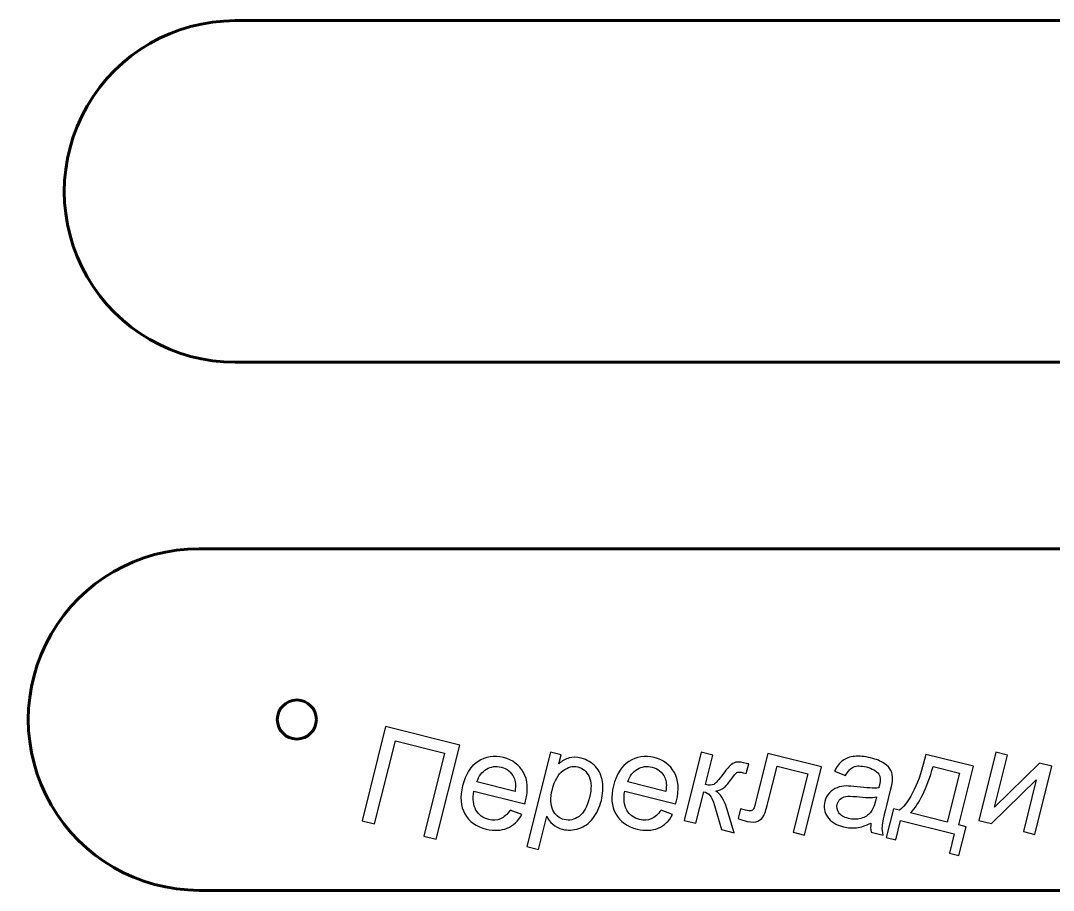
# Model space of a CAD drawing. Header units: centimetres. Extents: x 259 to 610, y 357 to 1252.
# Drawn here: x 277.58 to 298.74, y 814.17 to 831.99 of the extents above; entities that cross this region are included whole.
import ezdxf

# ---------------------------------------------------------------- set-up
doc = ezdxf.new("R2010")
doc.units = ezdxf.units.CM
doc.header["$MEASUREMENT"] = 0
doc.layers.add('layer 1', color=7, linetype='Continuous')

msp = doc.modelspace()

# ---------------------------------------------------------------- linework, layer by layer
at = {"layer": 'layer 1', "color": 5, "lineweight": 60}
for points, knots in [([(281.9784, 831.98776), (280.72797, 831.98776), (279.57253, 831.32067), (278.94731, 830.23776), (278.94731, 830.23776), (278.3221, 829.15486), (278.3221, 827.82067), (278.94731, 826.73776), (278.94731, 826.73776), (279.57253, 825.65486), (280.72797, 824.98776), (281.9784, 824.98776)], [0, 0, 0, 0, 0.25, 0.25, 0.25, 0.25, 0.5, 0.5, 0.5, 0.5, 1, 1, 1, 1]), ([(281.24116, 821.16905), (279.99073, 821.16905), (278.83528, 820.50195), (278.21007, 819.41905), (278.21007, 819.41905), (277.58486, 818.33614), (277.58486, 817.00195), (278.21007, 815.91905), (278.21007, 815.91905), (278.83528, 814.83614), (279.99073, 814.16905), (281.24116, 814.16905)], [0, 0, 0, 0, 0.25, 0.25, 0.25, 0.25, 0.5, 0.5, 0.5, 0.5, 1, 1, 1, 1]), ([(283.64116, 817.66905), (283.64116, 817.88996), (283.46207, 818.06905), (283.24116, 818.06905), (283.24116, 818.06905), (283.02025, 818.06905), (282.84116, 817.88996), (282.84116, 817.66905), (282.84116, 817.66905), (282.84116, 817.44813), (283.02024, 817.26905), (283.24116, 817.26905), (283.24116, 817.26905), (283.46207, 817.26905), (283.64116, 817.44813), (283.64116, 817.66905)], [0, 0, 0, 0, 0.2, 0.2, 0.2, 0.2, 0.4, 0.4, 0.4, 0.4, 0.6, 0.6, 0.6, 0.6, 1, 1, 1, 1])]:
    msp.add_open_spline(points, degree=3, knots=knots, dxfattribs=at)
for points in [[(391.97839, 831.98776), (391.97839, 831.98776), (281.9784, 831.98776), (281.9784, 831.98776)], [(281.9784, 824.98776), (281.9784, 824.98776), (391.97839, 824.98776), (391.97839, 824.98776)], [(308.24116, 821.16905), (308.24116, 821.16905), (281.24116, 821.16905), (281.24116, 821.16905)], [(281.24116, 814.16905), (281.24116, 814.16905), (308.24116, 814.16905), (308.24116, 814.16905)]]:
    msp.add_open_spline(points, degree=3, dxfattribs=at)
at = {"layer": 'layer 1'}
for points, knots in [([(285.06069, 817.52337), (285.06069, 817.52337), (286.57782, 817.14513), (286.57782, 817.14513), (286.57782, 817.14513), (286.57782, 817.14513), (286.09681, 815.21642), (286.09681, 815.21642), (286.09681, 815.21642), (286.09681, 815.21642), (285.84032, 815.28031), (285.84032, 815.28031), (285.84032, 815.28031), (285.84032, 815.28031), (286.2644, 816.98124), (286.2644, 816.98124), (286.2644, 816.98124), (286.2644, 816.98124), (285.2593, 817.23217), (285.2593, 817.23217), (285.2593, 817.23217), (285.2593, 817.23217), (284.83523, 815.53078), (284.83523, 815.53078), (284.83523, 815.53078), (284.83523, 815.53078), (284.58014, 815.59466), (284.58014, 815.59466), (284.58014, 815.59466), (284.58014, 815.59466), (285.06069, 817.52337), (285.06069, 817.52337)], [0, 0, 0, 0, 0.11111111, 0.11111111, 0.11111111, 0.11111111, 0.22222222, 0.22222222, 0.22222222, 0.22222222, 0.33333333, 0.33333333, 0.33333333, 0.33333333, 0.44444444, 0.44444444, 0.44444444, 0.44444444, 0.55555556, 0.55555556, 0.55555556, 0.55555556, 0.66666667, 0.66666667, 0.66666667, 0.66666667, 0.77777778, 0.77777778, 0.77777778, 0.77777778, 1, 1, 1, 1]), ([(287.61254, 815.81411), (287.61254, 815.81411), (287.84959, 815.7229), (287.84959, 815.7229), (287.84959, 815.7229), (287.77551, 815.58957), (287.67644, 815.49652), (287.55236, 815.44374), (287.55236, 815.44374), (287.42829, 815.3905), (287.28523, 815.38448), (287.12273, 815.42476), (287.12273, 815.42476), (286.91857, 815.47568), (286.77227, 815.57892), (286.68384, 815.73494), (286.68384, 815.73494), (286.59542, 815.8905), (286.57968, 816.08216), (286.63616, 816.30902), (286.63616, 816.30902), (286.69495, 816.5442), (286.80097, 816.71134), (286.95422, 816.81133), (286.95422, 816.81133), (287.10745, 816.91087), (287.2806, 816.93679), (287.47366, 816.88865), (287.47366, 816.88865), (287.6607, 816.84189), (287.79727, 816.74003), (287.88385, 816.58355), (287.88385, 816.58355), (287.97088, 816.42708), (287.98523, 816.23309), (287.92782, 816.00253), (287.92782, 816.00253), (287.92412, 815.98865), (287.91856, 815.96735), (287.91069, 815.93958), (287.91069, 815.93958), (287.91069, 815.93958), (286.86857, 816.19929), (286.86857, 816.19929), (286.86857, 816.19929), (286.8394, 816.04374), (286.85329, 815.9155), (286.91116, 815.81457), (286.91116, 815.81457), (286.96857, 815.71318), (287.05607, 815.64837), (287.17274, 815.6192), (287.17274, 815.6192), (287.2593, 815.59744), (287.3394, 815.60207), (287.41208, 815.63217), (287.41208, 815.63217), (287.48477, 815.66226), (287.55143, 815.72337), (287.61254, 815.81411)], [0, 0, 0, 0, 0.0625, 0.0625, 0.0625, 0.0625, 0.125, 0.125, 0.125, 0.125, 0.1875, 0.1875, 0.1875, 0.1875, 0.25, 0.25, 0.25, 0.25, 0.3125, 0.3125, 0.3125, 0.3125, 0.375, 0.375, 0.375, 0.375, 0.4375, 0.4375, 0.4375, 0.4375, 0.5, 0.5, 0.5, 0.5, 0.5625, 0.5625, 0.5625, 0.5625, 0.625, 0.625, 0.625, 0.625, 0.6875, 0.6875, 0.6875, 0.6875, 0.75, 0.75, 0.75, 0.75, 0.8125, 0.8125, 0.8125, 0.8125, 0.875, 0.875, 0.875, 0.875, 1, 1, 1, 1]), ([(287.95514, 815.06735), (287.95514, 815.06735), (288.43709, 816.99976), (288.43709, 816.99976), (288.43709, 816.99976), (288.43709, 816.99976), (288.65282, 816.94605), (288.65282, 816.94605), (288.65282, 816.94605), (288.65282, 816.94605), (288.60745, 816.76458), (288.60745, 816.76458), (288.60745, 816.76458), (288.67643, 816.8229), (288.74681, 816.86179), (288.81996, 816.88124), (288.81996, 816.88124), (288.89265, 816.90115), (288.97459, 816.89929), (289.06626, 816.87661), (289.06626, 816.87661), (289.18523, 816.84698), (289.28292, 816.79004), (289.35885, 816.70577), (289.35885, 816.70577), (289.43477, 816.62152), (289.482, 816.51782), (289.50051, 816.39467), (289.50051, 816.39467), (289.51903, 816.27106), (289.51162, 816.14281), (289.47875, 816.00948), (289.47875, 816.00948), (289.4431, 815.86643), (289.38524, 815.74421), (289.30515, 815.64235), (289.30515, 815.64235), (289.22551, 815.54096), (289.12921, 815.47151), (289.01625, 815.43495), (289.01625, 815.43495), (288.90329, 815.39837), (288.79264, 815.39374), (288.68477, 815.42059), (288.68477, 815.42059), (288.60607, 815.44004), (288.5394, 815.47476), (288.48477, 815.52337), (288.48477, 815.52337), (288.43061, 815.57244), (288.3894, 815.62754), (288.36162, 815.68819), (288.36162, 815.68819), (288.36162, 815.68819), (288.19218, 815.00809), (288.19218, 815.00809), (288.19218, 815.00809), (288.19218, 815.00809), (287.95514, 815.06735), (287.95514, 815.06735)], [0, 0, 0, 0, 0.0625, 0.0625, 0.0625, 0.0625, 0.125, 0.125, 0.125, 0.125, 0.1875, 0.1875, 0.1875, 0.1875, 0.25, 0.25, 0.25, 0.25, 0.3125, 0.3125, 0.3125, 0.3125, 0.375, 0.375, 0.375, 0.375, 0.4375, 0.4375, 0.4375, 0.4375, 0.5, 0.5, 0.5, 0.5, 0.5625, 0.5625, 0.5625, 0.5625, 0.625, 0.625, 0.625, 0.625, 0.6875, 0.6875, 0.6875, 0.6875, 0.75, 0.75, 0.75, 0.75, 0.8125, 0.8125, 0.8125, 0.8125, 0.875, 0.875, 0.875, 0.875, 1, 1, 1, 1]), ([(290.70236, 815.81411), (290.70236, 815.81411), (290.93941, 815.7229), (290.93941, 815.7229), (290.93941, 815.7229), (290.86533, 815.58957), (290.76626, 815.49652), (290.64218, 815.44374), (290.64218, 815.44374), (290.51811, 815.3905), (290.37505, 815.38448), (290.21255, 815.42476), (290.21255, 815.42476), (290.00839, 815.47568), (289.86209, 815.57892), (289.77366, 815.73494), (289.77366, 815.73494), (289.68524, 815.8905), (289.6695, 816.08216), (289.72598, 816.30902), (289.72598, 816.30902), (289.78477, 816.5442), (289.89079, 816.71134), (290.04404, 816.81133), (290.04404, 816.81133), (290.19727, 816.91087), (290.37042, 816.93679), (290.56348, 816.88865), (290.56348, 816.88865), (290.75052, 816.84189), (290.88709, 816.74003), (290.97367, 816.58355), (290.97367, 816.58355), (291.0607, 816.42708), (291.07505, 816.23309), (291.01764, 816.00253), (291.01764, 816.00253), (291.01394, 815.98865), (291.00838, 815.96735), (291.00051, 815.93958), (291.00051, 815.93958), (291.00051, 815.93958), (289.95839, 816.19929), (289.95839, 816.19929), (289.95839, 816.19929), (289.92922, 816.04374), (289.94311, 815.9155), (290.00098, 815.81457), (290.00098, 815.81457), (290.05839, 815.71318), (290.14589, 815.64837), (290.26256, 815.6192), (290.26256, 815.6192), (290.34912, 815.59744), (290.42922, 815.60207), (290.5019, 815.63217), (290.5019, 815.63217), (290.57459, 815.66226), (290.64125, 815.72337), (290.70236, 815.81411)], [0, 0, 0, 0, 0.0625, 0.0625, 0.0625, 0.0625, 0.125, 0.125, 0.125, 0.125, 0.1875, 0.1875, 0.1875, 0.1875, 0.25, 0.25, 0.25, 0.25, 0.3125, 0.3125, 0.3125, 0.3125, 0.375, 0.375, 0.375, 0.375, 0.4375, 0.4375, 0.4375, 0.4375, 0.5, 0.5, 0.5, 0.5, 0.5625, 0.5625, 0.5625, 0.5625, 0.625, 0.625, 0.625, 0.625, 0.6875, 0.6875, 0.6875, 0.6875, 0.75, 0.75, 0.75, 0.75, 0.8125, 0.8125, 0.8125, 0.8125, 0.875, 0.875, 0.875, 0.875, 1, 1, 1, 1]), ([(291.52552, 817.00022), (291.52552, 817.00022), (291.76256, 816.94143), (291.76256, 816.94143), (291.76256, 816.94143), (291.76256, 816.94143), (291.6121, 816.33726), (291.6121, 816.33726), (291.6121, 816.33726), (291.68709, 816.31827), (291.74357, 816.31966), (291.78107, 816.34096), (291.78107, 816.34096), (291.81857, 816.36272), (291.88432, 816.43586), (291.97784, 816.56041), (291.97784, 816.56041), (292.0519, 816.65948), (292.10746, 816.72291), (292.14543, 816.75069), (292.14543, 816.75069), (292.18293, 816.77846), (292.22228, 816.79375), (292.26302, 816.79699), (292.26302, 816.79699), (292.30376, 816.79976), (292.3658, 816.79096), (292.44913, 816.77013), (292.44913, 816.77013), (292.44913, 816.77013), (292.49681, 816.75809), (292.49681, 816.75809), (292.49681, 816.75809), (292.49681, 816.75809), (292.44774, 816.56225), (292.44774, 816.56225), (292.44774, 816.56225), (292.44774, 816.56225), (292.38246, 816.57985), (292.38246, 816.57985), (292.38246, 816.57985), (292.31996, 816.59559), (292.27783, 816.59605), (292.25561, 816.58217), (292.25561, 816.58217), (292.23246, 816.56735), (292.18987, 816.51689), (292.12829, 816.43078), (292.12829, 816.43078), (292.06997, 816.34837), (292.02136, 816.29374), (291.98246, 816.26596), (291.98246, 816.26596), (291.94404, 816.23818), (291.88987, 816.21781), (291.82042, 816.20439), (291.82042, 816.20439), (291.91533, 816.15161), (291.99172, 816.03217), (292.04959, 815.84512), (292.04959, 815.84512), (292.04959, 815.84512), (292.20098, 815.34791), (292.20098, 815.34791), (292.20098, 815.34791), (292.20098, 815.34791), (291.94033, 815.41272), (291.94033, 815.41272), (291.94033, 815.41272), (291.94033, 815.41272), (291.79589, 815.90855), (291.79589, 815.90855), (291.79589, 815.90855), (291.76579, 816.00856), (291.73478, 816.07707), (291.70284, 816.11411), (291.70284, 816.11411), (291.67135, 816.15115), (291.62876, 816.17661), (291.57505, 816.19004), (291.57505, 816.19004), (291.57505, 816.19004), (291.41394, 815.5442), (291.41394, 815.5442), (291.41394, 815.5442), (291.41394, 815.5442), (291.17737, 815.603), (291.17737, 815.603), (291.17737, 815.603), (291.17737, 815.603), (291.52552, 817.00022), (291.52552, 817.00022)], [0, 0, 0, 0, 0.04166667, 0.04166667, 0.04166667, 0.04166667, 0.08333333, 0.08333333, 0.08333333, 0.08333333, 0.125, 0.125, 0.125, 0.125, 0.16666667, 0.16666667, 0.16666667, 0.16666667, 0.20833333, 0.20833333, 0.20833333, 0.20833333, 0.25, 0.25, 0.25, 0.25, 0.29166667, 0.29166667, 0.29166667, 0.29166667, 0.33333333, 0.33333333, 0.33333333, 0.33333333, 0.375, 0.375, 0.375, 0.375, 0.41666667, 0.41666667, 0.41666667, 0.41666667, 0.45833333, 0.45833333, 0.45833333, 0.45833333, 0.5, 0.5, 0.5, 0.5, 0.54166667, 0.54166667, 0.54166667, 0.54166667, 0.58333333, 0.58333333, 0.58333333, 0.58333333, 0.625, 0.625, 0.625, 0.625, 0.66666667, 0.66666667, 0.66666667, 0.66666667, 0.70833333, 0.70833333, 0.70833333, 0.70833333, 0.75, 0.75, 0.75, 0.75, 0.79166667, 0.79166667, 0.79166667, 0.79166667, 0.83333333, 0.83333333, 0.83333333, 0.83333333, 0.875, 0.875, 0.875, 0.875, 0.91666667, 0.91666667, 0.91666667, 0.91666667, 1, 1, 1, 1]), ([(292.88894, 816.97106), (292.88894, 816.97106), (293.98894, 816.69698), (293.98894, 816.69698), (293.98894, 816.69698), (293.98894, 816.69698), (293.64034, 815.29975), (293.64034, 815.29975), (293.64034, 815.29975), (293.64034, 815.29975), (293.40516, 815.35809), (293.40516, 815.35809), (293.40516, 815.35809), (293.40516, 815.35809), (293.70468, 816.55948), (293.70468, 816.55948), (293.70468, 816.55948), (293.70468, 816.55948), (293.07691, 816.71596), (293.07691, 816.71596), (293.07691, 816.71596), (293.07691, 816.71596), (292.9033, 816.02013), (292.9033, 816.02013), (292.9033, 816.02013), (292.86302, 815.85763), (292.83107, 815.75207), (292.80746, 815.703), (292.80746, 815.703), (292.78432, 815.65392), (292.74404, 815.61596), (292.68709, 815.58911), (292.68709, 815.58911), (292.63015, 815.56226), (292.557, 815.55995), (292.46719, 815.58216), (292.46719, 815.58216), (292.4121, 815.59605), (292.34913, 815.6155), (292.27922, 815.6405), (292.27922, 815.6405), (292.27922, 815.6405), (292.3283, 815.83772), (292.3283, 815.83772), (292.3283, 815.83772), (292.3283, 815.83772), (292.43246, 815.8118), (292.43246, 815.8118), (292.43246, 815.8118), (292.48154, 815.79976), (292.51765, 815.79605), (292.54126, 815.80069), (292.54126, 815.80069), (292.56487, 815.80577), (292.58293, 815.81828), (292.59543, 815.83818), (292.59543, 815.83818), (292.60793, 815.85856), (292.62922, 815.92892), (292.65932, 816.05022), (292.65932, 816.05022), (292.65932, 816.05022), (292.88894, 816.97106), (292.88894, 816.97106)], [0, 0, 0, 0, 0.05882353, 0.05882353, 0.05882353, 0.05882353, 0.11764706, 0.11764706, 0.11764706, 0.11764706, 0.17647059, 0.17647059, 0.17647059, 0.17647059, 0.23529412, 0.23529412, 0.23529412, 0.23529412, 0.29411765, 0.29411765, 0.29411765, 0.29411765, 0.35294118, 0.35294118, 0.35294118, 0.35294118, 0.41176471, 0.41176471, 0.41176471, 0.41176471, 0.47058824, 0.47058824, 0.47058824, 0.47058824, 0.52941176, 0.52941176, 0.52941176, 0.52941176, 0.58823529, 0.58823529, 0.58823529, 0.58823529, 0.64705882, 0.64705882, 0.64705882, 0.64705882, 0.70588235, 0.70588235, 0.70588235, 0.70588235, 0.76470588, 0.76470588, 0.76470588, 0.76470588, 0.82352941, 0.82352941, 0.82352941, 0.82352941, 0.88235294, 0.88235294, 0.88235294, 0.88235294, 1, 1, 1, 1]), ([(295.00052, 815.5479), (294.89404, 815.49512), (294.79682, 815.46365), (294.70793, 815.453), (294.70793, 815.453), (294.61904, 815.44235), (294.52829, 815.44883), (294.43524, 815.47198), (294.43524, 815.47198), (294.28154, 815.51041), (294.1732, 815.57708), (294.10932, 815.67291), (294.10932, 815.67291), (294.04542, 815.76828), (294.02829, 815.8743), (294.05746, 815.99096), (294.05746, 815.99096), (294.0746, 816.05948), (294.10561, 816.11827), (294.15098, 816.16689), (294.15098, 816.16689), (294.19588, 816.2155), (294.2482, 816.25114), (294.307, 816.27244), (294.307, 816.27244), (294.36579, 816.29421), (294.42922, 816.30577), (294.49681, 816.30763), (294.49681, 816.30763), (294.54635, 816.30855), (294.6195, 816.30253), (294.71626, 816.29096), (294.71626, 816.29096), (294.91301, 816.26596), (295.06071, 816.25809), (295.15885, 816.26689), (295.15885, 816.26689), (295.16765, 816.2993), (295.1732, 816.31966), (295.17552, 816.32846), (295.17552, 816.32846), (295.19959, 816.42522), (295.19404, 816.49883), (295.15931, 816.54929), (295.15931, 816.54929), (295.11209, 816.61781), (295.02875, 816.66689), (294.90978, 816.69651), (294.90978, 816.69651), (294.7982, 816.72429), (294.71117, 816.72569), (294.6482, 816.69976), (294.6482, 816.69976), (294.5857, 816.67383), (294.52922, 816.61457), (294.47876, 816.52198), (294.47876, 816.52198), (294.47876, 816.52198), (294.25514, 816.61087), (294.25514, 816.61087), (294.25514, 816.61087), (294.30098, 816.70485), (294.35561, 816.77661), (294.41904, 816.82522), (294.41904, 816.82522), (294.48246, 816.87429), (294.56394, 816.90393), (294.66348, 816.91411), (294.66348, 816.91411), (294.76256, 816.92429), (294.87274, 816.91411), (294.99265, 816.88401), (294.99265, 816.88401), (295.11209, 816.85439), (295.20561, 816.81643), (295.27274, 816.76967), (295.27274, 816.76967), (295.34033, 816.72291), (295.38663, 816.67383), (295.41116, 816.62291), (295.41116, 816.62291), (295.4357, 816.57152), (295.44681, 816.5118), (295.4445, 816.44328), (295.4445, 816.44328), (295.44218, 816.40069), (295.42829, 816.32707), (295.40191, 816.22198), (295.40191, 816.22198), (295.40191, 816.22198), (295.3232, 815.90624), (295.3232, 815.90624), (295.3232, 815.90624), (295.26811, 815.68586), (295.23848, 815.5456), (295.23432, 815.48448), (295.23432, 815.48448), (295.22969, 815.42383), (295.23571, 815.36273), (295.25237, 815.30207), (295.25237, 815.30207), (295.25237, 815.30207), (295.00469, 815.36365), (295.00469, 815.36365), (295.00469, 815.36365), (294.99265, 815.41874), (294.99126, 815.48031), (295.00052, 815.5479)], [0, 0, 0, 0, 0.03571429, 0.03571429, 0.03571429, 0.03571429, 0.07142857, 0.07142857, 0.07142857, 0.07142857, 0.10714286, 0.10714286, 0.10714286, 0.10714286, 0.14285714, 0.14285714, 0.14285714, 0.14285714, 0.17857143, 0.17857143, 0.17857143, 0.17857143, 0.21428571, 0.21428571, 0.21428571, 0.21428571, 0.25, 0.25, 0.25, 0.25, 0.28571429, 0.28571429, 0.28571429, 0.28571429, 0.32142857, 0.32142857, 0.32142857, 0.32142857, 0.35714286, 0.35714286, 0.35714286, 0.35714286, 0.39285714, 0.39285714, 0.39285714, 0.39285714, 0.42857143, 0.42857143, 0.42857143, 0.42857143, 0.46428571, 0.46428571, 0.46428571, 0.46428571, 0.5, 0.5, 0.5, 0.5, 0.53571429, 0.53571429, 0.53571429, 0.53571429, 0.57142857, 0.57142857, 0.57142857, 0.57142857, 0.60714286, 0.60714286, 0.60714286, 0.60714286, 0.64285714, 0.64285714, 0.64285714, 0.64285714, 0.67857143, 0.67857143, 0.67857143, 0.67857143, 0.71428571, 0.71428571, 0.71428571, 0.71428571, 0.75, 0.75, 0.75, 0.75, 0.78571429, 0.78571429, 0.78571429, 0.78571429, 0.82142857, 0.82142857, 0.82142857, 0.82142857, 0.85714286, 0.85714286, 0.85714286, 0.85714286, 0.89285714, 0.89285714, 0.89285714, 0.89285714, 0.92857143, 0.92857143, 0.92857143, 0.92857143, 1, 1, 1, 1]), ([(296.12599, 816.95347), (296.12599, 816.95347), (297.0996, 816.71041), (297.0996, 816.71041), (297.0996, 816.71041), (297.0996, 816.71041), (296.7996, 815.50809), (296.7996, 815.50809), (296.7996, 815.50809), (296.7996, 815.50809), (296.95098, 815.47059), (296.95098, 815.47059), (296.95098, 815.47059), (296.95098, 815.47059), (296.80377, 814.87985), (296.80377, 814.87985), (296.80377, 814.87985), (296.80377, 814.87985), (296.60885, 814.92799), (296.60885, 814.92799), (296.60885, 814.92799), (296.60885, 814.92799), (296.70746, 815.32429), (296.70746, 815.32429), (296.70746, 815.32429), (296.70746, 815.32429), (295.60793, 815.59837), (295.60793, 815.59837), (295.60793, 815.59837), (295.60793, 815.59837), (295.50886, 815.20253), (295.50886, 815.20253), (295.50886, 815.20253), (295.50886, 815.20253), (295.31441, 815.25115), (295.31441, 815.25115), (295.31441, 815.25115), (295.31441, 815.25115), (295.46163, 815.84189), (295.46163, 815.84189), (295.46163, 815.84189), (295.46163, 815.84189), (295.58663, 815.8104), (295.58663, 815.8104), (295.58663, 815.8104), (295.80978, 815.99513), (295.98941, 816.37615), (296.12599, 816.95347)], [0, 0, 0, 0, 0.07692308, 0.07692308, 0.07692308, 0.07692308, 0.15384615, 0.15384615, 0.15384615, 0.15384615, 0.23076923, 0.23076923, 0.23076923, 0.23076923, 0.30769231, 0.30769231, 0.30769231, 0.30769231, 0.38461538, 0.38461538, 0.38461538, 0.38461538, 0.46153846, 0.46153846, 0.46153846, 0.46153846, 0.53846154, 0.53846154, 0.53846154, 0.53846154, 0.61538462, 0.61538462, 0.61538462, 0.61538462, 0.69230769, 0.69230769, 0.69230769, 0.69230769, 0.76923077, 0.76923077, 0.76923077, 0.76923077, 0.84615385, 0.84615385, 0.84615385, 0.84615385, 1, 1, 1, 1]), ([(297.55978, 816.99976), (297.55978, 816.99976), (297.79682, 816.94096), (297.79682, 816.94096), (297.79682, 816.94096), (297.79682, 816.94096), (297.53108, 815.87522), (297.53108, 815.87522), (297.53108, 815.87522), (297.53108, 815.87522), (298.4533, 816.77707), (298.4533, 816.77707), (298.4533, 816.77707), (298.4533, 816.77707), (298.70839, 816.71365), (298.70839, 816.71365), (298.70839, 816.71365), (298.70839, 816.71365), (298.36024, 815.31643), (298.36024, 815.31643), (298.36024, 815.31643), (298.36024, 815.31643), (298.1232, 815.37522), (298.1232, 815.37522), (298.1232, 815.37522), (298.1232, 815.37522), (298.38709, 816.43448), (298.38709, 816.43448), (298.38709, 816.43448), (298.38709, 816.43448), (297.46672, 815.5391), (297.46672, 815.5391), (297.46672, 815.5391), (297.46672, 815.5391), (297.21163, 815.60253), (297.21163, 815.60253), (297.21163, 815.60253), (297.21163, 815.60253), (297.55978, 816.99976), (297.55978, 816.99976)], [0, 0, 0, 0, 0.09090909, 0.09090909, 0.09090909, 0.09090909, 0.18181818, 0.18181818, 0.18181818, 0.18181818, 0.27272727, 0.27272727, 0.27272727, 0.27272727, 0.36363636, 0.36363636, 0.36363636, 0.36363636, 0.45454545, 0.45454545, 0.45454545, 0.45454545, 0.54545455, 0.54545455, 0.54545455, 0.54545455, 0.63636364, 0.63636364, 0.63636364, 0.63636364, 0.72727273, 0.72727273, 0.72727273, 0.72727273, 0.81818182, 0.81818182, 0.81818182, 0.81818182, 1, 1, 1, 1]), ([(286.9306, 816.39096), (286.9306, 816.39096), (287.71069, 816.19651), (287.71069, 816.19651), (287.71069, 816.19651), (287.72921, 816.31643), (287.72134, 816.41226), (287.68709, 816.48309), (287.68709, 816.48309), (287.63431, 816.59328), (287.54819, 816.66319), (287.42783, 816.69328), (287.42783, 816.69328), (287.31903, 816.72013), (287.21857, 816.7067), (287.12643, 816.65207), (287.12643, 816.65207), (287.03384, 816.59791), (286.96856, 816.51087), (286.9306, 816.39096)], [0, 0, 0, 0, 0.16666667, 0.16666667, 0.16666667, 0.16666667, 0.33333333, 0.33333333, 0.33333333, 0.33333333, 0.5, 0.5, 0.5, 0.5, 0.66666667, 0.66666667, 0.66666667, 0.66666667, 1, 1, 1, 1]), ([(288.47552, 816.24004), (288.4306, 816.05994), (288.43385, 815.91828), (288.48524, 815.81411), (288.48524, 815.81411), (288.53662, 815.70995), (288.61394, 815.64513), (288.71765, 815.6192), (288.71765, 815.6192), (288.82273, 815.59281), (288.92412, 815.61503), (289.02134, 815.6854), (289.02134, 815.6854), (289.11856, 815.75577), (289.19033, 815.88401), (289.23709, 816.07106), (289.23709, 816.07106), (289.28106, 816.24929), (289.27782, 816.39143), (289.2269, 816.49837), (289.2269, 816.49837), (289.17551, 816.60531), (289.09913, 816.67152), (288.99727, 816.69652), (288.99727, 816.69652), (288.89635, 816.72198), (288.79542, 816.69698), (288.69449, 816.62198), (288.69449, 816.62198), (288.59311, 816.54698), (288.52042, 816.41967), (288.47552, 816.24004)], [0, 0, 0, 0, 0.11111111, 0.11111111, 0.11111111, 0.11111111, 0.22222222, 0.22222222, 0.22222222, 0.22222222, 0.33333333, 0.33333333, 0.33333333, 0.33333333, 0.44444444, 0.44444444, 0.44444444, 0.44444444, 0.55555556, 0.55555556, 0.55555556, 0.55555556, 0.66666667, 0.66666667, 0.66666667, 0.66666667, 0.77777778, 0.77777778, 0.77777778, 0.77777778, 1, 1, 1, 1]), ([(290.02042, 816.39096), (290.02042, 816.39096), (290.80051, 816.19651), (290.80051, 816.19651), (290.80051, 816.19651), (290.81903, 816.31643), (290.81116, 816.41226), (290.77691, 816.48309), (290.77691, 816.48309), (290.72413, 816.59328), (290.63801, 816.66319), (290.51765, 816.69328), (290.51765, 816.69328), (290.40885, 816.72013), (290.30839, 816.7067), (290.21625, 816.65207), (290.21625, 816.65207), (290.12366, 816.59791), (290.05838, 816.51087), (290.02042, 816.39096)], [0, 0, 0, 0, 0.16666667, 0.16666667, 0.16666667, 0.16666667, 0.33333333, 0.33333333, 0.33333333, 0.33333333, 0.5, 0.5, 0.5, 0.5, 0.66666667, 0.66666667, 0.66666667, 0.66666667, 1, 1, 1, 1]), ([(296.27413, 816.70809), (296.14357, 816.25901), (295.98987, 815.94096), (295.81302, 815.75393), (295.81302, 815.75393), (295.81302, 815.75393), (296.56395, 815.56689), (296.56395, 815.56689), (296.56395, 815.56689), (296.56395, 815.56689), (296.81487, 816.57337), (296.81487, 816.57337), (296.81487, 816.57337), (296.81487, 816.57337), (296.27413, 816.70809), (296.27413, 816.70809)], [0, 0, 0, 0, 0.2, 0.2, 0.2, 0.2, 0.4, 0.4, 0.4, 0.4, 0.6, 0.6, 0.6, 0.6, 1, 1, 1, 1]), ([(295.11255, 816.0817), (295.01764, 816.06781), (294.88153, 816.07013), (294.7033, 816.08865), (294.7033, 816.08865), (294.60284, 816.09884), (294.52968, 816.10022), (294.48524, 816.09282), (294.48524, 816.09282), (294.44033, 816.08541), (294.40283, 816.06736), (294.37228, 816.03911), (294.37228, 816.03911), (294.34219, 816.01087), (294.32181, 815.97615), (294.31163, 815.93448), (294.31163, 815.93448), (294.29589, 815.87152), (294.30653, 815.81318), (294.34404, 815.75902), (294.34404, 815.75902), (294.38108, 815.70485), (294.44589, 815.66642), (294.53801, 815.64328), (294.53801, 815.64328), (294.62922, 815.62059), (294.71533, 815.62059), (294.79635, 815.64281), (294.79635, 815.64281), (294.87737, 815.66503), (294.94311, 815.70624), (294.99357, 815.76735), (294.99357, 815.76735), (295.03246, 815.81458), (295.06487, 815.8905), (295.09079, 815.99466), (295.09079, 815.99466), (295.09079, 815.99466), (295.11255, 816.0817), (295.11255, 816.0817)], [0, 0, 0, 0, 0.09090909, 0.09090909, 0.09090909, 0.09090909, 0.18181818, 0.18181818, 0.18181818, 0.18181818, 0.27272727, 0.27272727, 0.27272727, 0.27272727, 0.36363636, 0.36363636, 0.36363636, 0.36363636, 0.45454545, 0.45454545, 0.45454545, 0.45454545, 0.54545455, 0.54545455, 0.54545455, 0.54545455, 0.63636364, 0.63636364, 0.63636364, 0.63636364, 0.72727273, 0.72727273, 0.72727273, 0.72727273, 0.81818182, 0.81818182, 0.81818182, 0.81818182, 1, 1, 1, 1])]:
    msp.add_open_spline(points, degree=3, knots=knots, dxfattribs=at)

doc.saveas('drawing.dxf')
